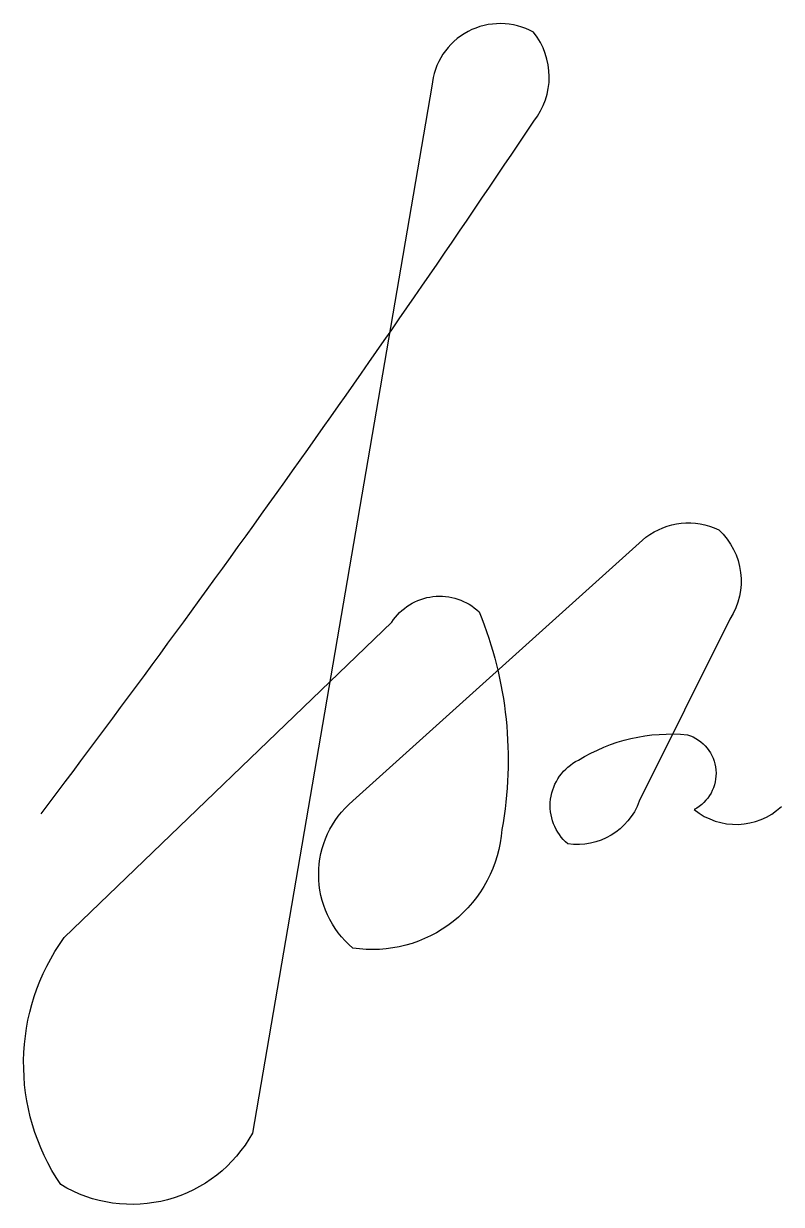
# Model space of a CAD drawing. Header units: millimetres. Extents: x 2004 to 2906, y 734 to 2139.
import ezdxf

# ---------------------------------------------------------------- set-up
doc = ezdxf.new("R2010")
doc.units = ezdxf.units.MM

msp = doc.modelspace()

# ---------------------------------------------------------------- linework, layer by layer
at = {"color": 5}
msp.add_lwpolyline([(2024.5, 1198.6, 0.014333), (2611.1, 2022.8, 0.349833), (2610.6, 2128.5, 0.360222), (2610.6, 2128.5, 0.544246), (2489.6, 2064.4), (2276, 818.6, -0.425813), (2048, 757.3, -0.314598), (2052.1, 1051.5), (2441.8, 1426.5, -0.469675), (2545.9, 1438.8), (2545.9, 1438.8, -0.413729), (2545.9, 1438.8, -0.142742), (2573, 1179.8, -0.437103), (2395.5, 1038.9, -0.463516), (2395.5, 1213.9), (2744.4, 1527.6, -0.281988), (2831, 1536.6, -0.36548), (2844.3, 1430.3), (2736.5, 1213.5, -0.352084), (2651.5, 1162.7, -0.53741), (2664.1, 1262.5, -0.161833), (2794, 1292.7, -0.667339), (2801.8, 1203.6, 0.372079), (2905.6, 1207.1)], format="xyb", dxfattribs=at)

doc.saveas('drawing.dxf')
